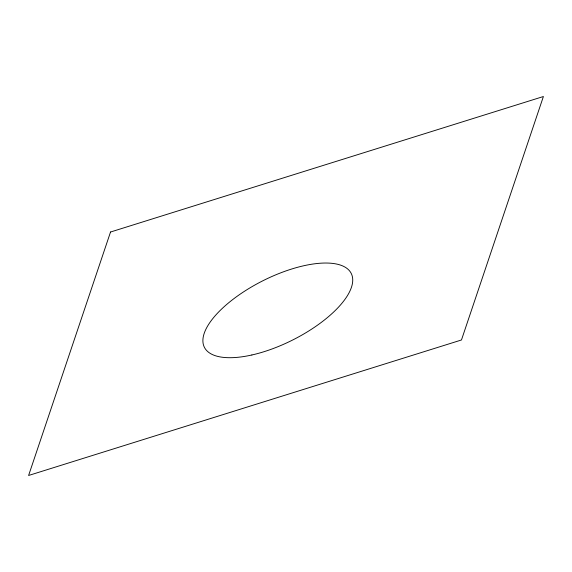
<?xml version="1.0" encoding="UTF-8"?>
<svg xmlns="http://www.w3.org/2000/svg" width="572" height="572" viewBox="0 0 572 572"><rect width="100%" height="100%" fill="white"/><g stroke="black" fill="none" stroke-linecap="round" stroke-linejoin="round"><path stroke-width="0.86" d="M110.532 232.017L28.6 475.482L461.468 339.982L543.4 96.518L110.532 232.017M251.866 354.983A82.182 33.155 -26.7 0 0 351.623 274.295A82.182 33.155 -26.7 0 0 229.93 301.759A82.182 33.155 -26.7 0 0 251.866 354.983"/></g></svg>
